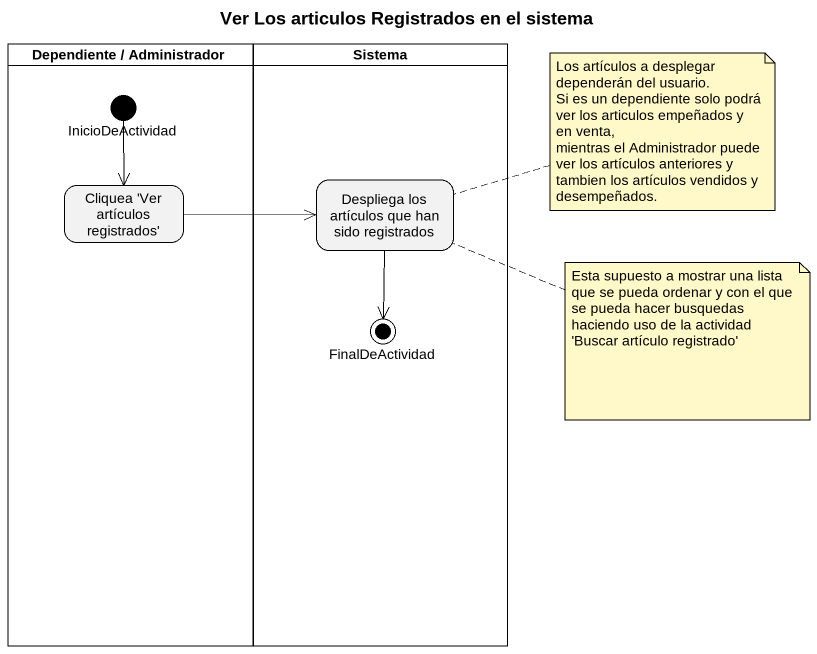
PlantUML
@startuml
title Ver Los articulos Registrados en el sistema
hide empty description
state "Dependiente / Administrador" as Dependiente_Administrador <<partition>> {
  state InicioDeActividad <<start>>
  state "Cliquea 'Ver artículos registrados'" as Cliquea_Ver_artículos
}
state Sistema <<partition>> {
  state "Despliega los artículos que han sido registrados" as Despliega_los_artículos_que
  state FinalDeActividad <<end>>
}
InicioDeActividad --> Cliquea_Ver_artículos
Cliquea_Ver_artículos -right-> Despliega_los_artículos_que
Despliega_los_artículos_que --> FinalDeActividad
note right of Despliega_los_artículos_que
  Los artículos a desplegar dependerán del usuario.
  Si es un dependiente solo podrá ver los articulos empeñados y en venta,
  mientras el Administrador puede ver los artículos anteriores y tambien los artículos vendidos y desempeñados.
end note
note right of Despliega_los_artículos_que : Esta supuesto a mostrar una lista que se pueda ordenar y con el que se pueda hacer busquedas haciendo uso de la actividad 'Buscar artículo registrado'
@enduml
